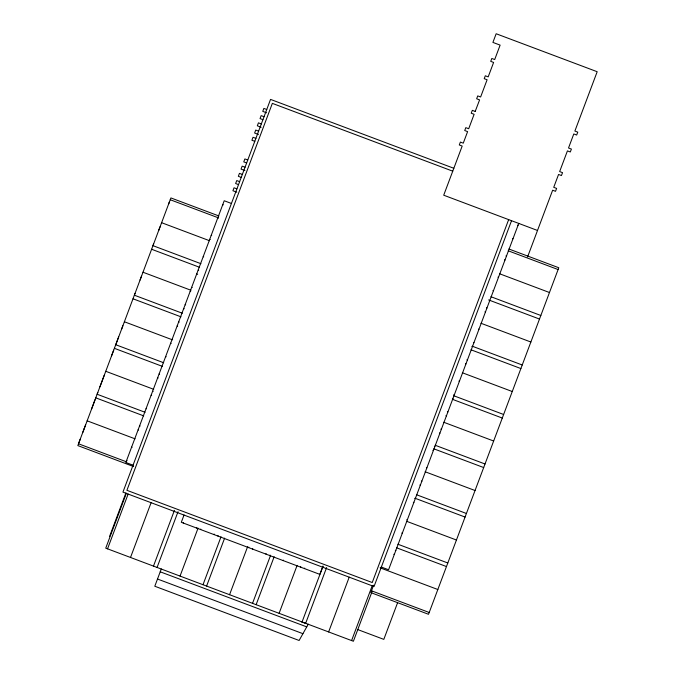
<?xml version="1.0" encoding="UTF-8"?>
<svg xmlns="http://www.w3.org/2000/svg" width="675" height="675" viewBox="0 0 675 675"><rect width="100%" height="100%" fill="white"/><g stroke="black" fill="none" stroke-linecap="round" stroke-linejoin="round"><path stroke-width="1.01" d="M91.522 409.168L95.082 399.651M111.451 356.13L113.704 350.123M84.215 428.642L97.791 392.453M121.449 329.586L135.025 293.389M140.062 280.058L153.638 243.861M158.676 230.521L170.91 197.927L218.869 215.958M168.497 204.348L169.552 201.538M109.62 536.313L125.93 492.919M126.335 493.374L105.739 548.159L353.396 641.25L372.153 591.351M107.544 548.842L128.14 494.049M130.511 557.474L151.107 502.681M153.478 566.106L174.437 510.334M157.072 567.456L178.031 511.684M161.308 568.915L154.794 586.237L299.109 640.482L308.273 624.164M184.072 514.949L181.305 522.298L319.849 574.374L322.928 566.198M183.279 523.041L183.465 522.543M196.653 528.069L196.838 527.572M180.039 576.087L198.062 528.145M200.602 529.546L200.787 529.048M213.975 534.575L214.161 534.077M217.915 536.06L218.101 535.562M203.006 584.719L221.029 536.777M206.601 586.069L224.623 538.127M229.567 594.709L247.59 546.767M248.611 547.594L248.797 547.096M252.551 549.079L252.737 548.581M265.925 554.108L266.11 553.601M269.873 555.584L270.059 555.086M252.534 603.34L270.557 555.398M256.129 604.69L274.151 556.748M283.247 560.613L283.433 560.115M279.096 613.322L297.118 565.38M300.561 567.118L300.746 566.62M475.2 111.417L479.596 99.892L476.66 98.786L477.74 95.901L480.625 96.989L487.105 79.76L484.22 78.671L485.3 75.786L488.194 76.874L493.611 62.438L490.725 61.358L491.813 58.472L494.699 59.552L500.124 45.124L492.91 42.407L496.159 33.75L597.181 71.719L574.881 131.06L577.766 132.14L576.678 135.042L573.792 133.954L568.519 147.985L571.404 149.074L570.316 151.968L567.43 150.888L559.651 171.568L562.537 172.648L561.448 175.551L558.562 174.462L553.728 187.329L556.613 188.409L555.525 191.312L552.639 190.223L527.58 256.905M304.509 568.603L304.695 568.105M302.062 621.953L323.03 566.19M305.657 623.303L326.616 567.54M328.624 631.935L349.22 577.15M508.655 219.62L372.237 582.533L126.908 490.32L272.346 103.368L452.739 171.172M351.591 640.575L372.187 585.782M373.57 585.217L370.803 592.599L428.524 614.292L558.782 267.747L508.882 248.991M511.54 220.7L374.043 586.508L122.934 492.117L270.548 99.402L453.828 168.286M518.754 223.417L388.564 569.767L381.223 567.008M397.524 602.91L383.813 639.377L357.413 629.454M82.755 432.506L85.641 424.82M99.934 386.809L104.254 375.283M122.875 325.755L115.746 344.731L163.688 362.753M141.488 276.227L134.359 295.203L182.301 313.225M160.102 226.699L152.98 245.675L200.922 263.697M84.164 428.726L78.511 443.787L126.453 461.81M118.673 336.918L97.133 394.259L145.074 412.282M80.232 439.172L77.836 445.593L133.599 466.56M475.251 111.443L472.314 110.337L471.234 113.223L474.12 114.303L468.695 128.739L465.809 127.651L464.721 130.537L467.606 131.625L463.269 143.168L460.384 142.079L459.295 144.973L462.189 146.053L443.711 195.21L537.511 230.47M266.752 109.502L263.866 108.413L262.752 111.375L266.6 112.818M264.035 116.716L261.149 115.627L260.044 118.589L262.929 119.678M261.326 123.93L258.441 122.85L257.327 125.803L261.174 127.254M517.514 225.197L518.012 225.391M258.618 131.144L255.724 130.064L254.618 133.026L258.466 134.468M255.901 138.367L253.015 137.278L251.902 140.24L254.787 141.32M512.485 238.57L512.983 238.764M508.208 250.796L558.107 269.553M505.98 255.892L506.478 256.078M247.767 160.009L244.882 158.929L243.768 161.882L246.653 162.97M504.495 259.833L504.993 260.027M245.05 167.223L242.165 166.143L241.051 169.104L244.907 170.547M242.342 174.445L239.456 173.357L238.343 176.318L241.228 177.398M499.576 273.763L549.475 292.52M497.981 277.155L498.487 277.341M239.625 181.659L236.739 180.571L235.634 183.532L238.52 184.613M236.917 188.873L234.031 187.785L232.917 190.747L236.765 192.198M492.961 290.528L493.459 290.714M490.944 296.73L540.835 315.487M488.624 299.928L539.502 319.056M231.567 203.512L224.218 200.753L125.837 462.485L133.186 465.252M222.733 204.694L223.231 204.879M486.447 307.842L486.945 308.036M484.971 311.791L485.468 311.977M170.243 199.741L218.185 217.763M217.704 218.067L218.202 218.253M480.971 323.266L530.871 342.023M478.457 329.105L478.955 329.29M211.199 235.389L211.697 235.575M209.714 239.33L210.212 239.515M161.62 222.708L209.562 240.73M473.428 342.478L473.926 342.672M472.331 346.233L522.231 364.989M471.952 346.427L472.449 346.613M470.998 349.802L520.898 368.558M203.209 256.643L203.707 256.837M466.923 359.8L467.421 359.986M465.438 363.741L465.936 363.926M151.63 249.269L199.572 267.292M198.18 270.025L198.678 270.211M462.358 372.769L512.258 391.525M196.695 273.966L197.674 274.337M458.932 381.063L459.43 381.248M191.666 287.339L192.172 287.525M142.999 272.236L190.941 290.258M190.19 291.279L190.688 291.473M453.904 394.436L454.402 394.622M453.727 395.736L503.626 414.492M452.419 398.377L452.917 398.562M452.385 399.296L502.284 418.053M185.161 304.653L185.659 304.847M183.676 308.602L184.174 308.787M447.39 411.75L447.888 411.936M445.913 415.699L446.411 415.884M133.009 298.797L180.951 316.82M178.656 321.975L179.153 322.161M443.753 422.263L493.653 441.02M177.171 325.915L177.668 326.109M440.885 429.072L441.382 429.258M439.4 433.013L439.898 433.198M172.142 339.289L172.64 339.483M124.386 321.764L172.328 339.787M170.657 343.238L171.155 343.423M435.122 445.238L485.021 463.987M434.371 446.386L434.869 446.572M433.78 448.799L483.68 467.556M432.894 450.335L433.392 450.52M165.637 356.611L166.134 356.797M114.396 348.325L162.338 366.348M426.381 467.648L426.878 467.834M425.149 471.766L475.048 490.523M159.123 373.925L159.621 374.119M157.638 377.873L158.144 378.059M421.352 481.022L421.858 481.208M419.875 484.971L420.373 485.156M105.764 371.292L153.706 389.315M152.618 391.247L153.115 391.433M416.517 494.733L466.417 513.489M151.132 395.187L151.63 395.373M415.176 498.302L465.075 517.058M414.847 498.344L415.344 498.53M413.362 502.284L413.859 502.47M146.104 408.561L146.602 408.755M95.774 397.853L143.716 415.876M406.856 519.607L407.354 519.792M406.544 521.269L456.443 540.025M139.598 425.883L140.096 426.068M138.113 429.823L138.611 430.009M401.827 532.98L402.325 533.166M87.151 420.829L135.093 438.843M397.913 544.236L447.812 562.992M131.608 447.145L132.106 447.331M396.571 547.796L446.47 566.553M395.322 550.294L395.82 550.479M393.837 554.242L394.335 554.428M126.579 460.519L127.077 460.704M380.109 567.827L437.839 589.52M371.478 590.794L429.207 612.487M301.565 621.852L305.184 623.211M160.22 571.809L306.745 626.881M157.503 579.023L302.932 633.682"/></g></svg>
